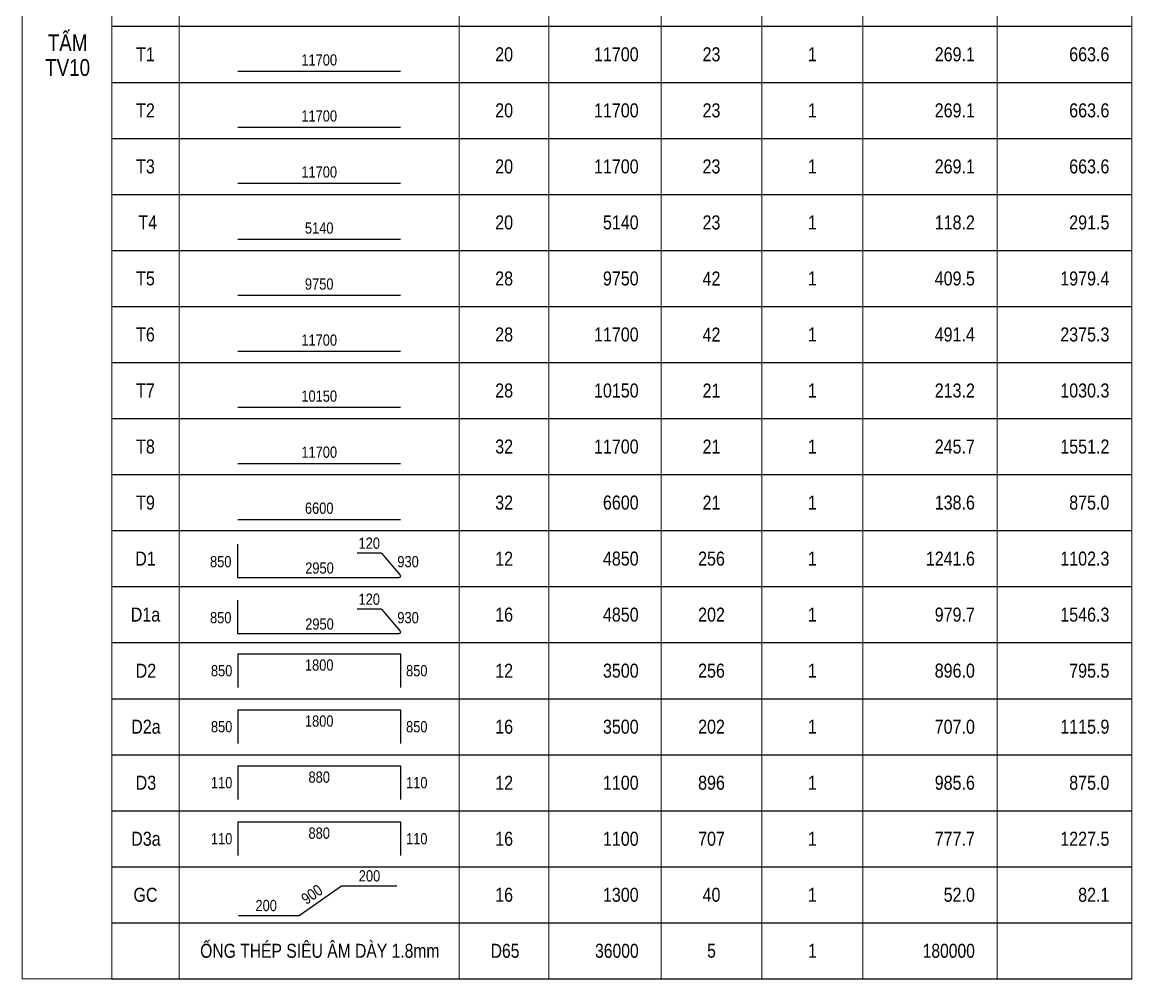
# Model space of a CAD drawing. Header units: millimetres. Extents: x -143483 to 1166745, y -1448440 to -1202244.
# Drawn here: x 468779 to 485279, y -1433040 to -1418812 of the extents above; entities that cross this region are included whole.
import ezdxf
from ezdxf.enums import TextEntityAlignment as Align

# ---------------------------------------------------------------- set-up
doc = ezdxf.new("R2010")
doc.units = ezdxf.units.MM
doc.header["$LTSCALE"] = 30
doc.layers.get('0').update_dxf_attribs({"lineweight": 9})
for name, color, linetype in [('ccu11-Text', 31, 'Continuous'), ('ccu11-Thep', 4, 'Continuous'), ('ccu12-Dai', 6, 'Continuous'), ('ccu12-Manh', 8, 'Continuous'), ('ccu12-Text', 31, 'Continuous'), ('TEXT', 31, 'Continuous'), ('THEP', 4, 'Continuous')]:
    doc.layers.add(name, color=color, linetype=linetype)
doc.styles.add('ARIAL', font='arial_0.ttf')
doc.styles.add('Arial Narrow', font='ARIALN.TTF')
doc.styles.add('ccu11_simli', font='vnsimli.shx', dxfattribs={"width": 0.8})
doc.styles.add('ccu12-Arial', font='arial_0.ttf', dxfattribs={"width": 0.8})
doc.styles.add('ROMANS', font='arial_0.ttf', dxfattribs={"width": 0.8})

# ---------------------------------------------------------------- blocks, each defined once
blk = doc.blocks.new('TK_0')
at = {"layer": 'TEXT', "style": 'ROMANS', "width": 0.8}
for tag, p in [('SH', (600, -500)), ('DK', (7000, -500)), ('SL', (10700, -500)), ('SCK', (12500, -500))]:
    blk.add_attdef(tag, text='', height=250, dxfattribs=at).set_placement(p, align=Align.MIDDLE)
for tag, p in [('L', (9400, -500)), ('LA', (15400, -500)), ('KL', (17800, -500))]:
    blk.add_attdef(tag, text='', height=250, dxfattribs=at).set_placement(p, align=Align.MIDDLE_RIGHT)
blk = doc.blocks.new('*U4421')
at = {"layer": 'ccu12-Manh'}
blk.add_line((-7583, 0), (7583, 0), dxfattribs=at)
blk = doc.blocks.new('*U4422')
at = {"color": 0, "linetype": 'ByBlock', "lineweight": -2, "transparency": 16777216}
for p in [(0, 0), (0, -833), (0, -1667), (0, -2500), (0, -3333), (0, -4167), (0, -5000), (0, -5833), (0, -6667), (0, -7500), (0, -8333), (0, -9167), (0, -10000), (0, -10833), (0, -11667), (0, -12500), (0, -13333), (0, -14167), (0, -15000), (0, -15833), (0, -16667), (0, -17500), (0, -18333), (0, -19167), (0, -20000), (0, -20833), (0, -21667), (0, -22500), (0, -23333)]:
    blk.add_blockref('*U4421', p, dxfattribs=at)
blk = doc.blocks.new('TK_1')
at = {"layer": 'THEP'}
blk.add_lwpolyline([(2250, -800), (5150, -800)], dxfattribs=at)
at = {"layer": 'TEXT', "style": 'ROMANS', "width": 0.8}
for tag, p in [('SH', (600, -500)), ('DK', (7000, -500)), ('SL', (10700, -500)), ('SCK', (12500, -500))]:
    blk.add_attdef(tag, text='', height=250, dxfattribs=at).set_placement(p, align=Align.MIDDLE)
for tag, p in [('L', (9400, -500)), ('LA', (15400, -500)), ('KL', (17800, -500))]:
    blk.add_attdef(tag, text='', height=250, dxfattribs=at).set_placement(p, align=Align.MIDDLE_RIGHT)
blk.add_attdef('L1', text='', height=200, dxfattribs=at).set_placement((3700, -700), align=Align.CENTER)
blk = doc.blocks.new('TK_3')
at = {"layer": 'THEP'}
for p, q in [((2250, -200), (2250, -800)), ((5150, -200), (5150, -800))]:
    blk.add_line(p, q, dxfattribs=at)
blk.add_lwpolyline([(2250, -200), (5150, -200)], dxfattribs=at)
at = {"layer": 'TEXT', "style": 'ccu11_simli', "width": 0.8}
for tag, p in [('SH', (608, -500)), ('DK', (7000, -500)), ('SL', (10700, -500)), ('SCK', (12500, -500))]:
    blk.add_attdef(tag, text='', height=250, dxfattribs=at).set_placement(p, align=Align.MIDDLE)
blk.add_attdef('L2', text='', height=200, dxfattribs=at).set_placement((3700, -300), align=Align.TOP_CENTER)
for tag, height, p in [('L', 250, (9400, -500)), ('LA', 250, (15400, -500)), ('KL', 250, (17800, -500)), ('L1', 200, (2150, -500))]:
    blk.add_attdef(tag, text='', height=height, dxfattribs=at).set_placement(p, align=Align.MIDDLE_RIGHT)
blk.add_attdef('L3', text='', height=200, dxfattribs=at).set_placement((5250, -500), align=Align.MIDDLE_LEFT)

msp = doc.modelspace()

# ---------------------------------------------------------------- linework, layer by layer
for p, q in [((468779.39, -1408873.36), (468779.39, -1433040.03)), ((470112.72, -1408873.36), (470112.72, -1433040.03)), ((471112.72, -1408873.36), (471112.72, -1433040.03)), ((475279.39, -1408873.36), (475279.39, -1433040.03)), ((476612.72, -1408873.36), (476612.72, -1433040.03)), ((478279.39, -1408873.36), (478279.39, -1433040.03)), ((479779.39, -1408873.36), (479779.39, -1433040.03)), ((481279.39, -1408873.36), (481279.39, -1433040.03)), ((483279.39, -1408873.36), (483279.39, -1433040.03)), ((485279.39, -1408873.36), (485279.39, -1433040.03)), ((468779.39, -1433040.03), (470112.72, -1433040.03))]:
    msp.add_line(p, q)
at = {"layer": 'ccu11-Thep', "ltscale": 3000, "flags": 128}
for points in [[(473759.07, -1426702.16), (474102.61, -1426702.16, -0.21968107), (474121.63, -1426710.94), (474398.42, -1427035.7, -0.63977293), (474379.39, -1427076.92), (473196.06, -1427076.92), (471987.72, -1427076.92), (471987.72, -1426576.92)], [(473759.07, -1427535.49), (474102.61, -1427535.49, -0.21968107), (474121.63, -1427544.28), (474398.42, -1427869.04, -0.63977293), (474379.39, -1427910.25), (473196.06, -1427910.25), (471987.72, -1427910.25), (471987.72, -1427410.25)]]:
    msp.add_lwpolyline(points, format="xyb", dxfattribs=at)
msp.add_lwpolyline([(471994.82, -1432099.09), (472896.36, -1432099.09), (473527.51, -1431657.4), (474350.27, -1431657.4)], dxfattribs=at)

# ---------------------------------------------------------------- block references
msp.add_blockref('*U4422', (477696.06, -1409706.7))
at = {"ltscale": 0.2}
ref = msp.add_blockref('TK_0', (470112.72, -1426373.36), dxfattribs=dict(at, xscale=0.833333338333486, yscale=0.833333338333486, zscale=0.833333338333486))
ref.add_attrib('SH', 'D1', dxfattribs={"layer": 'TEXT', "color": 1, "ltscale": 0.2, "height": 208.333, "style": 'Arial Narrow'}).set_placement((470612.72, -1426790.03), align=Align.MIDDLE)
ref.add_attrib('DK', '12', dxfattribs={"layer": 'TEXT', "color": 1, "ltscale": 0.2, "height": 208.333, "style": 'Arial Narrow'}).set_placement((475946.06, -1426790.03), align=Align.MIDDLE)
ref.add_attrib('L', '4850', dxfattribs={"layer": 'TEXT', "ltscale": 0.2, "height": 208.333, "style": 'Arial Narrow'}).set_placement((477946.06, -1426790.03), align=Align.MIDDLE_RIGHT)
ref.add_attrib('SL', '256', dxfattribs={"layer": 'TEXT', "color": 1, "ltscale": 0.2, "height": 208.333, "style": 'Arial Narrow'}).set_placement((479029.39, -1426790.03), align=Align.MIDDLE)
ref.add_attrib('SCK', '1', dxfattribs={"layer": 'TEXT', "color": 1, "ltscale": 0.2, "height": 208.33, "style": 'Arial Narrow'}).set_placement((480529.39, -1426790.03), align=Align.MIDDLE)
ref.add_attrib('LA', '1241.6', dxfattribs={"layer": 'TEXT', "ltscale": 0.2, "height": 208.333, "style": 'Arial Narrow'}).set_placement((482946.06, -1426790.03), align=Align.MIDDLE_RIGHT)
ref.add_attrib('KL', '1102.3', dxfattribs={"layer": 'TEXT', "ltscale": 0.2, "height": 208.333, "style": 'Arial Narrow'}).set_placement((484946.06, -1426790.03), align=Align.MIDDLE_RIGHT)
ref = msp.add_blockref('TK_0', (470112.72, -1427206.7), dxfattribs=dict(at, xscale=0.833333338333486, yscale=0.833333338333486, zscale=0.833333338333486))
ref.add_attrib('SH', 'D1a', dxfattribs={"layer": 'TEXT', "color": 1, "ltscale": 0.2, "height": 208.333, "style": 'Arial Narrow'}).set_placement((470612.72, -1427623.36), align=Align.MIDDLE)
ref.add_attrib('DK', '16', dxfattribs={"layer": 'TEXT', "color": 1, "ltscale": 0.2, "height": 208.333, "style": 'Arial Narrow'}).set_placement((475946.06, -1427623.36), align=Align.MIDDLE)
ref.add_attrib('L', '4850', dxfattribs={"layer": 'TEXT', "ltscale": 0.2, "height": 208.333, "style": 'Arial Narrow'}).set_placement((477946.06, -1427623.36), align=Align.MIDDLE_RIGHT)
ref.add_attrib('SL', '202', dxfattribs={"layer": 'TEXT', "color": 1, "ltscale": 0.2, "height": 208.333, "style": 'Arial Narrow'}).set_placement((479029.39, -1427623.36), align=Align.MIDDLE)
ref.add_attrib('SCK', '1', dxfattribs={"layer": 'TEXT', "color": 1, "ltscale": 0.2, "height": 208.33, "style": 'Arial Narrow'}).set_placement((480529.39, -1427623.36), align=Align.MIDDLE)
ref.add_attrib('LA', '979.7', dxfattribs={"layer": 'TEXT', "ltscale": 0.2, "height": 208.333, "style": 'Arial Narrow'}).set_placement((482946.06, -1427623.36), align=Align.MIDDLE_RIGHT)
ref.add_attrib('KL', '1546.3', dxfattribs={"layer": 'TEXT', "ltscale": 0.2, "height": 208.333, "style": 'Arial Narrow'}).set_placement((484946.06, -1427623.36), align=Align.MIDDLE_RIGHT)
ref = msp.add_blockref('TK_0', (470112.72, -1431373.36), dxfattribs=dict(at, xscale=0.833333338333486, yscale=0.833333338333486, zscale=0.833333338333486))
ref.add_attrib('SH', 'GC', dxfattribs={"layer": 'TEXT', "color": 1, "ltscale": 0.2, "height": 208.333, "style": 'Arial Narrow'}).set_placement((470612.72, -1431790.03), align=Align.MIDDLE)
ref.add_attrib('DK', '16', dxfattribs={"layer": 'TEXT', "color": 1, "ltscale": 0.2, "height": 208.333, "style": 'Arial Narrow'}).set_placement((475946.06, -1431790.03), align=Align.MIDDLE)
ref.add_attrib('L', '1300', dxfattribs={"layer": 'TEXT', "ltscale": 0.2, "height": 208.333, "style": 'Arial Narrow'}).set_placement((477946.06, -1431790.03), align=Align.MIDDLE_RIGHT)
ref.add_attrib('SL', '40', dxfattribs={"layer": 'TEXT', "color": 1, "ltscale": 0.2, "height": 208.333, "style": 'Arial Narrow'}).set_placement((479029.39, -1431790.03), align=Align.MIDDLE)
ref.add_attrib('SCK', '1', dxfattribs={"layer": 'TEXT', "color": 1, "ltscale": 0.2, "height": 208.33, "style": 'Arial Narrow'}).set_placement((480529.39, -1431790.03), align=Align.MIDDLE)
ref.add_attrib('LA', '52.0', dxfattribs={"layer": 'TEXT', "ltscale": 0.2, "height": 208.333, "style": 'Arial Narrow'}).set_placement((482946.06, -1431790.03), align=Align.MIDDLE_RIGHT)
ref.add_attrib('KL', '82.1', dxfattribs={"layer": 'TEXT', "ltscale": 0.2, "height": 208.333, "style": 'Arial Narrow'}).set_placement((484946.06, -1431790.03), align=Align.MIDDLE_RIGHT)
at = {"layer": 'ccu12-Dai', "ltscale": 10000}
ref = msp.add_blockref('TK_1', (470112.72, -1418873.36), dxfattribs=dict(at, xscale=0.833333338333486, yscale=0.833333338333486, zscale=0.833333338333486))
ref.add_attrib('SH', 'T1', dxfattribs={"layer": 'TEXT', "color": 1, "ltscale": 10000, "height": 208.333, "style": 'Arial Narrow'}).set_placement((470612.72, -1419290.03), align=Align.MIDDLE)
ref.add_attrib('DK', '20', dxfattribs={"layer": 'TEXT', "color": 1, "ltscale": 10000, "height": 208.333, "style": 'Arial Narrow'}).set_placement((475946.06, -1419290.03), align=Align.MIDDLE)
ref.add_attrib('L', '11700', dxfattribs={"layer": 'TEXT', "ltscale": 10000, "height": 208.333, "style": 'Arial Narrow'}).set_placement((477946.06, -1419290.03), align=Align.MIDDLE_RIGHT)
ref.add_attrib('SL', '23', dxfattribs={"layer": 'TEXT', "color": 1, "ltscale": 10000, "height": 208.333, "style": 'Arial Narrow'}).set_placement((479029.39, -1419290.03), align=Align.MIDDLE)
ref.add_attrib('SCK', '1', dxfattribs={"layer": 'TEXT', "color": 1, "ltscale": 10000, "height": 208.33, "style": 'Arial Narrow'}).set_placement((480529.39, -1419290.03), align=Align.MIDDLE)
ref.add_attrib('LA', '269.1', dxfattribs={"layer": 'TEXT', "ltscale": 10000, "height": 208.333, "style": 'Arial Narrow'}).set_placement((482946.06, -1419290.03), align=Align.MIDDLE_RIGHT)
ref.add_attrib('KL', '663.6', dxfattribs={"layer": 'TEXT', "ltscale": 10000, "height": 208.333, "style": 'Arial Narrow'}).set_placement((484946.06, -1419290.03), align=Align.MIDDLE_RIGHT)
ref.add_attrib('L1', '11700', dxfattribs={"layer": 'TEXT', "ltscale": 10000, "height": 166.667, "style": 'Arial Narrow'}).set_placement((473196.06, -1419456.7), align=Align.CENTER)
ref = msp.add_blockref('TK_1', (470112.72, -1419706.7), dxfattribs=dict(at, xscale=0.833333338333486, yscale=0.833333338333486, zscale=0.833333338333486))
ref.add_attrib('SH', 'T2', dxfattribs={"layer": 'TEXT', "color": 1, "ltscale": 10000, "height": 208.333, "style": 'Arial Narrow'}).set_placement((470612.72, -1420123.36), align=Align.MIDDLE)
ref.add_attrib('DK', '20', dxfattribs={"layer": 'TEXT', "color": 1, "ltscale": 10000, "height": 208.333, "style": 'Arial Narrow'}).set_placement((475946.06, -1420123.36), align=Align.MIDDLE)
ref.add_attrib('L', '11700', dxfattribs={"layer": 'TEXT', "ltscale": 10000, "height": 208.333, "style": 'Arial Narrow'}).set_placement((477946.06, -1420123.36), align=Align.MIDDLE_RIGHT)
ref.add_attrib('SL', '23', dxfattribs={"layer": 'TEXT', "color": 1, "ltscale": 10000, "height": 208.333, "style": 'Arial Narrow'}).set_placement((479029.39, -1420123.36), align=Align.MIDDLE)
ref.add_attrib('SCK', '1', dxfattribs={"layer": 'TEXT', "color": 1, "ltscale": 10000, "height": 208.33, "style": 'Arial Narrow'}).set_placement((480529.39, -1420123.36), align=Align.MIDDLE)
ref.add_attrib('LA', '269.1', dxfattribs={"layer": 'TEXT', "ltscale": 10000, "height": 208.333, "style": 'Arial Narrow'}).set_placement((482946.06, -1420123.36), align=Align.MIDDLE_RIGHT)
ref.add_attrib('KL', '663.6', dxfattribs={"layer": 'TEXT', "ltscale": 10000, "height": 208.333, "style": 'Arial Narrow'}).set_placement((484946.06, -1420123.36), align=Align.MIDDLE_RIGHT)
ref.add_attrib('L1', '11700', dxfattribs={"layer": 'TEXT', "ltscale": 10000, "height": 166.667, "style": 'Arial Narrow'}).set_placement((473196.06, -1420290.03), align=Align.CENTER)
ref = msp.add_blockref('TK_1', (470112.72, -1420540.03), dxfattribs=dict(at, xscale=0.833333338333486, yscale=0.833333338333486, zscale=0.833333338333486))
ref.add_attrib('SH', 'T3', dxfattribs={"layer": 'TEXT', "color": 1, "ltscale": 10000, "height": 208.333, "style": 'Arial Narrow'}).set_placement((470612.72, -1420956.7), align=Align.MIDDLE)
ref.add_attrib('DK', '20', dxfattribs={"layer": 'TEXT', "color": 1, "ltscale": 10000, "height": 208.333, "style": 'Arial Narrow'}).set_placement((475946.06, -1420956.7), align=Align.MIDDLE)
ref.add_attrib('L', '11700', dxfattribs={"layer": 'TEXT', "ltscale": 10000, "height": 208.333, "style": 'Arial Narrow'}).set_placement((477946.06, -1420956.7), align=Align.MIDDLE_RIGHT)
ref.add_attrib('SL', '23', dxfattribs={"layer": 'TEXT', "color": 1, "ltscale": 10000, "height": 208.333, "style": 'Arial Narrow'}).set_placement((479029.39, -1420956.7), align=Align.MIDDLE)
ref.add_attrib('SCK', '1', dxfattribs={"layer": 'TEXT', "color": 1, "ltscale": 10000, "height": 208.33, "style": 'Arial Narrow'}).set_placement((480529.39, -1420956.7), align=Align.MIDDLE)
ref.add_attrib('LA', '269.1', dxfattribs={"layer": 'TEXT', "ltscale": 10000, "height": 208.333, "style": 'Arial Narrow'}).set_placement((482946.06, -1420956.7), align=Align.MIDDLE_RIGHT)
ref.add_attrib('KL', '663.6', dxfattribs={"layer": 'TEXT', "ltscale": 10000, "height": 208.333, "style": 'Arial Narrow'}).set_placement((484946.06, -1420956.7), align=Align.MIDDLE_RIGHT)
ref.add_attrib('L1', '11700', dxfattribs={"layer": 'TEXT', "ltscale": 10000, "height": 166.667, "style": 'Arial Narrow'}).set_placement((473196.06, -1421123.36), align=Align.CENTER)
ref = msp.add_blockref('TK_1', (470112.72, -1421373.36), dxfattribs=dict(at, xscale=0.833333338333486, yscale=0.833333338333486, zscale=0.833333338333486))
ref.add_attrib('SH', ' T4', dxfattribs={"layer": 'TEXT', "color": 1, "ltscale": 10000, "height": 208.333, "style": 'Arial Narrow'}).set_placement((470612.72, -1421790.03), align=Align.MIDDLE)
ref.add_attrib('DK', '20', dxfattribs={"layer": 'TEXT', "color": 1, "ltscale": 10000, "height": 208.333, "style": 'Arial Narrow'}).set_placement((475946.06, -1421790.03), align=Align.MIDDLE)
ref.add_attrib('L', '5140', dxfattribs={"layer": 'TEXT', "ltscale": 10000, "height": 208.333, "style": 'Arial Narrow'}).set_placement((477946.06, -1421790.03), align=Align.MIDDLE_RIGHT)
ref.add_attrib('SL', '23', dxfattribs={"layer": 'TEXT', "color": 1, "ltscale": 10000, "height": 208.333, "style": 'Arial Narrow'}).set_placement((479029.39, -1421790.03), align=Align.MIDDLE)
ref.add_attrib('SCK', '1', dxfattribs={"layer": 'TEXT', "color": 1, "ltscale": 10000, "height": 208.33, "style": 'Arial Narrow'}).set_placement((480529.39, -1421790.03), align=Align.MIDDLE)
ref.add_attrib('LA', '118.2', dxfattribs={"layer": 'TEXT', "ltscale": 10000, "height": 208.333, "style": 'Arial Narrow'}).set_placement((482946.06, -1421790.03), align=Align.MIDDLE_RIGHT)
ref.add_attrib('KL', '291.5', dxfattribs={"layer": 'TEXT', "ltscale": 10000, "height": 208.333, "style": 'Arial Narrow'}).set_placement((484946.06, -1421790.03), align=Align.MIDDLE_RIGHT)
ref.add_attrib('L1', '5140', dxfattribs={"layer": 'TEXT', "ltscale": 10000, "height": 166.667, "style": 'Arial Narrow'}).set_placement((473196.06, -1421956.7), align=Align.CENTER)
ref = msp.add_blockref('TK_1', (470112.72, -1422206.7), dxfattribs=dict(at, xscale=0.833333338333486, yscale=0.833333338333486, zscale=0.833333338333486))
ref.add_attrib('SH', 'T5', dxfattribs={"layer": 'TEXT', "color": 1, "ltscale": 10000, "height": 208.333, "style": 'Arial Narrow'}).set_placement((470612.72, -1422623.36), align=Align.MIDDLE)
ref.add_attrib('DK', '28', dxfattribs={"layer": 'TEXT', "color": 1, "ltscale": 10000, "height": 208.333, "style": 'Arial Narrow'}).set_placement((475946.06, -1422623.36), align=Align.MIDDLE)
ref.add_attrib('L', '9750', dxfattribs={"layer": 'TEXT', "ltscale": 10000, "height": 208.333, "style": 'Arial Narrow'}).set_placement((477946.06, -1422623.36), align=Align.MIDDLE_RIGHT)
ref.add_attrib('SL', '42', dxfattribs={"layer": 'TEXT', "color": 1, "ltscale": 10000, "height": 208.333, "style": 'Arial Narrow'}).set_placement((479029.39, -1422623.36), align=Align.MIDDLE)
ref.add_attrib('SCK', '1', dxfattribs={"layer": 'TEXT', "color": 1, "ltscale": 10000, "height": 208.33, "style": 'Arial Narrow'}).set_placement((480529.39, -1422623.36), align=Align.MIDDLE)
ref.add_attrib('LA', '409.5', dxfattribs={"layer": 'TEXT', "ltscale": 10000, "height": 208.333, "style": 'Arial Narrow'}).set_placement((482946.06, -1422623.36), align=Align.MIDDLE_RIGHT)
ref.add_attrib('KL', '1979.4', dxfattribs={"layer": 'TEXT', "ltscale": 10000, "height": 208.333, "style": 'Arial Narrow'}).set_placement((484946.06, -1422623.36), align=Align.MIDDLE_RIGHT)
ref.add_attrib('L1', '9750', dxfattribs={"layer": 'TEXT', "ltscale": 10000, "height": 166.667, "style": 'Arial Narrow'}).set_placement((473196.06, -1422790.03), align=Align.CENTER)
ref = msp.add_blockref('TK_1', (470112.72, -1423040.03), dxfattribs=dict(at, xscale=0.833333338333486, yscale=0.833333338333486, zscale=0.833333338333486))
ref.add_attrib('SH', 'T6', dxfattribs={"layer": 'TEXT', "color": 1, "ltscale": 10000, "height": 208.333, "style": 'Arial Narrow'}).set_placement((470612.72, -1423456.7), align=Align.MIDDLE)
ref.add_attrib('DK', '28', dxfattribs={"layer": 'TEXT', "color": 1, "ltscale": 10000, "height": 208.333, "style": 'Arial Narrow'}).set_placement((475946.06, -1423456.7), align=Align.MIDDLE)
ref.add_attrib('L', '11700', dxfattribs={"layer": 'TEXT', "ltscale": 10000, "height": 208.333, "style": 'Arial Narrow'}).set_placement((477946.06, -1423456.7), align=Align.MIDDLE_RIGHT)
ref.add_attrib('SL', '42', dxfattribs={"layer": 'TEXT', "color": 1, "ltscale": 10000, "height": 208.333, "style": 'Arial Narrow'}).set_placement((479029.39, -1423456.7), align=Align.MIDDLE)
ref.add_attrib('SCK', '1', dxfattribs={"layer": 'TEXT', "color": 1, "ltscale": 10000, "height": 208.33, "style": 'Arial Narrow'}).set_placement((480529.39, -1423456.7), align=Align.MIDDLE)
ref.add_attrib('LA', '491.4', dxfattribs={"layer": 'TEXT', "ltscale": 10000, "height": 208.333, "style": 'Arial Narrow'}).set_placement((482946.06, -1423456.7), align=Align.MIDDLE_RIGHT)
ref.add_attrib('KL', '2375.3', dxfattribs={"layer": 'TEXT', "ltscale": 10000, "height": 208.333, "style": 'Arial Narrow'}).set_placement((484946.06, -1423456.7), align=Align.MIDDLE_RIGHT)
ref.add_attrib('L1', '11700', dxfattribs={"layer": 'TEXT', "ltscale": 10000, "height": 166.667, "style": 'Arial Narrow'}).set_placement((473196.06, -1423623.36), align=Align.CENTER)
ref = msp.add_blockref('TK_1', (470112.72, -1423873.37), dxfattribs=dict(at, xscale=0.833333338333486, yscale=0.833333338333486, zscale=0.833333338333486))
ref.add_attrib('SH', 'T7', dxfattribs={"layer": 'TEXT', "color": 1, "ltscale": 10000, "height": 208.333, "style": 'Arial Narrow'}).set_placement((470612.72, -1424290.03), align=Align.MIDDLE)
ref.add_attrib('DK', '28', dxfattribs={"layer": 'TEXT', "color": 1, "ltscale": 10000, "height": 208.333, "style": 'Arial Narrow'}).set_placement((475946.06, -1424290.03), align=Align.MIDDLE)
ref.add_attrib('L', '10150', dxfattribs={"layer": 'TEXT', "ltscale": 10000, "height": 208.333, "style": 'Arial Narrow'}).set_placement((477946.06, -1424290.03), align=Align.MIDDLE_RIGHT)
ref.add_attrib('SL', '21', dxfattribs={"layer": 'TEXT', "color": 1, "ltscale": 10000, "height": 208.333, "style": 'Arial Narrow'}).set_placement((479029.39, -1424290.03), align=Align.MIDDLE)
ref.add_attrib('SCK', '1', dxfattribs={"layer": 'TEXT', "color": 1, "ltscale": 10000, "height": 208.33, "style": 'Arial Narrow'}).set_placement((480529.39, -1424290.03), align=Align.MIDDLE)
ref.add_attrib('LA', '213.2', dxfattribs={"layer": 'TEXT', "ltscale": 10000, "height": 208.333, "style": 'Arial Narrow'}).set_placement((482946.06, -1424290.03), align=Align.MIDDLE_RIGHT)
ref.add_attrib('KL', '1030.3', dxfattribs={"layer": 'TEXT', "ltscale": 10000, "height": 208.333, "style": 'Arial Narrow'}).set_placement((484946.06, -1424290.03), align=Align.MIDDLE_RIGHT)
ref.add_attrib('L1', '10150', dxfattribs={"layer": 'TEXT', "ltscale": 10000, "height": 166.667, "style": 'Arial Narrow'}).set_placement((473196.06, -1424456.7), align=Align.CENTER)
ref = msp.add_blockref('TK_1', (470112.72, -1424706.7), dxfattribs=dict(at, xscale=0.833333338333486, yscale=0.833333338333486, zscale=0.833333338333486))
ref.add_attrib('SH', 'T8', dxfattribs={"layer": 'TEXT', "color": 1, "ltscale": 10000, "height": 208.333, "style": 'Arial Narrow'}).set_placement((470612.72, -1425123.37), align=Align.MIDDLE)
ref.add_attrib('DK', '32', dxfattribs={"layer": 'TEXT', "color": 1, "ltscale": 10000, "height": 208.333, "style": 'Arial Narrow'}).set_placement((475946.06, -1425123.37), align=Align.MIDDLE)
ref.add_attrib('L', '11700', dxfattribs={"layer": 'TEXT', "ltscale": 10000, "height": 208.333, "style": 'Arial Narrow'}).set_placement((477946.06, -1425123.37), align=Align.MIDDLE_RIGHT)
ref.add_attrib('SL', '21', dxfattribs={"layer": 'TEXT', "color": 1, "ltscale": 10000, "height": 208.333, "style": 'Arial Narrow'}).set_placement((479029.39, -1425123.37), align=Align.MIDDLE)
ref.add_attrib('SCK', '1', dxfattribs={"layer": 'TEXT', "color": 1, "ltscale": 10000, "height": 208.33, "style": 'Arial Narrow'}).set_placement((480529.39, -1425123.37), align=Align.MIDDLE)
ref.add_attrib('LA', '245.7', dxfattribs={"layer": 'TEXT', "ltscale": 10000, "height": 208.333, "style": 'Arial Narrow'}).set_placement((482946.06, -1425123.37), align=Align.MIDDLE_RIGHT)
ref.add_attrib('KL', '1551.2', dxfattribs={"layer": 'TEXT', "ltscale": 10000, "height": 208.333, "style": 'Arial Narrow'}).set_placement((484946.06, -1425123.37), align=Align.MIDDLE_RIGHT)
ref.add_attrib('L1', '11700', dxfattribs={"layer": 'TEXT', "ltscale": 10000, "height": 166.667, "style": 'Arial Narrow'}).set_placement((473196.06, -1425290.03), align=Align.CENTER)
ref = msp.add_blockref('TK_1', (470112.72, -1425540.03), dxfattribs=dict(at, xscale=0.833333338333486, yscale=0.833333338333486, zscale=0.833333338333486))
ref.add_attrib('SH', 'T9', dxfattribs={"layer": 'TEXT', "color": 1, "ltscale": 10000, "height": 208.333, "style": 'Arial Narrow'}).set_placement((470612.72, -1425956.7), align=Align.MIDDLE)
ref.add_attrib('DK', '32', dxfattribs={"layer": 'TEXT', "color": 1, "ltscale": 10000, "height": 208.333, "style": 'Arial Narrow'}).set_placement((475946.06, -1425956.7), align=Align.MIDDLE)
ref.add_attrib('L', '6600', dxfattribs={"layer": 'TEXT', "ltscale": 10000, "height": 208.333, "style": 'Arial Narrow'}).set_placement((477946.06, -1425956.7), align=Align.MIDDLE_RIGHT)
ref.add_attrib('SL', '21', dxfattribs={"layer": 'TEXT', "color": 1, "ltscale": 10000, "height": 208.333, "style": 'Arial Narrow'}).set_placement((479029.39, -1425956.7), align=Align.MIDDLE)
ref.add_attrib('SCK', '1', dxfattribs={"layer": 'TEXT', "color": 1, "ltscale": 10000, "height": 208.33, "style": 'Arial Narrow'}).set_placement((480529.39, -1425956.7), align=Align.MIDDLE)
ref.add_attrib('LA', '138.6', dxfattribs={"layer": 'TEXT', "ltscale": 10000, "height": 208.333, "style": 'Arial Narrow'}).set_placement((482946.06, -1425956.7), align=Align.MIDDLE_RIGHT)
ref.add_attrib('KL', '875.0', dxfattribs={"layer": 'TEXT', "ltscale": 10000, "height": 208.333, "style": 'Arial Narrow'}).set_placement((484946.06, -1425956.7), align=Align.MIDDLE_RIGHT)
ref.add_attrib('L1', '6600', dxfattribs={"layer": 'TEXT', "ltscale": 10000, "height": 166.667, "style": 'Arial Narrow'}).set_placement((473196.06, -1426123.37), align=Align.CENTER)
ref = msp.add_blockref('TK_3', (470112.72, -1428040.03), dxfattribs=dict(at, xscale=0.833333338333486, yscale=0.833333338333486, zscale=0.833333338333486))
ref.add_attrib('SH', 'D2', dxfattribs={"layer": 'TEXT', "color": 1, "ltscale": 10000, "height": 208.333, "style": 'Arial Narrow'}).set_placement((470619.39, -1428456.7), align=Align.MIDDLE)
ref.add_attrib('DK', '12', dxfattribs={"layer": 'TEXT', "color": 1, "ltscale": 10000, "height": 208.333, "style": 'Arial Narrow'}).set_placement((475946.06, -1428456.7), align=Align.MIDDLE)
ref.add_attrib('L', '3500', dxfattribs={"layer": 'TEXT', "ltscale": 10000, "height": 208.333, "style": 'Arial Narrow'}).set_placement((477946.06, -1428456.7), align=Align.MIDDLE_RIGHT)
ref.add_attrib('SL', '256', dxfattribs={"layer": 'TEXT', "color": 1, "ltscale": 10000, "height": 208.333, "style": 'Arial Narrow'}).set_placement((479029.39, -1428456.7), align=Align.MIDDLE)
ref.add_attrib('SCK', '1', dxfattribs={"layer": 'TEXT', "color": 1, "ltscale": 10000, "height": 208.33, "style": 'Arial Narrow'}).set_placement((480529.39, -1428456.7), align=Align.MIDDLE)
ref.add_attrib('LA', '896.0', dxfattribs={"layer": 'TEXT', "ltscale": 10000, "height": 208.333, "style": 'Arial Narrow'}).set_placement((482946.06, -1428456.7), align=Align.MIDDLE_RIGHT)
ref.add_attrib('KL', '795.5', dxfattribs={"layer": 'TEXT', "ltscale": 10000, "height": 208.333, "style": 'Arial Narrow'}).set_placement((484946.06, -1428456.7), align=Align.MIDDLE_RIGHT)
ref.add_attrib('L1', '850', dxfattribs={"layer": 'TEXT', "ltscale": 10000, "height": 166.667, "style": 'Arial Narrow'}).set_placement((471904.39, -1428456.7), align=Align.MIDDLE_RIGHT)
ref.add_attrib('L2', '1800', dxfattribs={"layer": 'TEXT', "ltscale": 10000, "height": 166.667, "style": 'Arial Narrow'}).set_placement((473196.06, -1428290.03), align=Align.TOP_CENTER)
ref.add_attrib('L3', '850', dxfattribs={"layer": 'TEXT', "ltscale": 10000, "height": 166.667, "style": 'Arial Narrow'}).set_placement((474487.72, -1428456.7), align=Align.MIDDLE_LEFT)
ref = msp.add_blockref('TK_3', (470112.72, -1428873.36), dxfattribs=dict(at, xscale=0.833333338333486, yscale=0.833333338333486, zscale=0.833333338333486))
ref.add_attrib('SH', 'D2a', dxfattribs={"layer": 'TEXT', "color": 1, "ltscale": 10000, "height": 208.333, "style": 'Arial Narrow'}).set_placement((470619.39, -1429290.03), align=Align.MIDDLE)
ref.add_attrib('DK', '16', dxfattribs={"layer": 'TEXT', "color": 1, "ltscale": 10000, "height": 208.333, "style": 'Arial Narrow'}).set_placement((475946.06, -1429290.03), align=Align.MIDDLE)
ref.add_attrib('L', '3500', dxfattribs={"layer": 'TEXT', "ltscale": 10000, "height": 208.333, "style": 'Arial Narrow'}).set_placement((477946.06, -1429290.03), align=Align.MIDDLE_RIGHT)
ref.add_attrib('SL', '202', dxfattribs={"layer": 'TEXT', "color": 1, "ltscale": 10000, "height": 208.333, "style": 'Arial Narrow'}).set_placement((479029.39, -1429290.03), align=Align.MIDDLE)
ref.add_attrib('SCK', '1', dxfattribs={"layer": 'TEXT', "color": 1, "ltscale": 10000, "height": 208.33, "style": 'Arial Narrow'}).set_placement((480529.39, -1429290.03), align=Align.MIDDLE)
ref.add_attrib('LA', '707.0', dxfattribs={"layer": 'TEXT', "ltscale": 10000, "height": 208.333, "style": 'Arial Narrow'}).set_placement((482946.06, -1429290.03), align=Align.MIDDLE_RIGHT)
ref.add_attrib('KL', '1115.9', dxfattribs={"layer": 'TEXT', "ltscale": 10000, "height": 208.333, "style": 'Arial Narrow'}).set_placement((484946.06, -1429290.03), align=Align.MIDDLE_RIGHT)
ref.add_attrib('L1', '850', dxfattribs={"layer": 'TEXT', "ltscale": 10000, "height": 166.667, "style": 'Arial Narrow'}).set_placement((471904.39, -1429290.03), align=Align.MIDDLE_RIGHT)
ref.add_attrib('L2', '1800', dxfattribs={"layer": 'TEXT', "ltscale": 10000, "height": 166.667, "style": 'Arial Narrow'}).set_placement((473196.06, -1429123.36), align=Align.TOP_CENTER)
ref.add_attrib('L3', '850', dxfattribs={"layer": 'TEXT', "ltscale": 10000, "height": 166.667, "style": 'Arial Narrow'}).set_placement((474487.72, -1429290.03), align=Align.MIDDLE_LEFT)
ref = msp.add_blockref('TK_3', (470112.72, -1429706.7), dxfattribs=dict(at, xscale=0.833333338333486, yscale=0.833333338333486, zscale=0.833333338333486))
ref.add_attrib('SH', 'D3', dxfattribs={"layer": 'TEXT', "color": 1, "ltscale": 10000, "height": 208.333, "style": 'Arial Narrow'}).set_placement((470619.39, -1430123.36), align=Align.MIDDLE)
ref.add_attrib('DK', '12', dxfattribs={"layer": 'TEXT', "color": 1, "ltscale": 10000, "height": 208.333, "style": 'Arial Narrow'}).set_placement((475946.06, -1430123.36), align=Align.MIDDLE)
ref.add_attrib('L', '1100', dxfattribs={"layer": 'TEXT', "ltscale": 10000, "height": 208.333, "style": 'Arial Narrow'}).set_placement((477946.06, -1430123.36), align=Align.MIDDLE_RIGHT)
ref.add_attrib('SL', '896', dxfattribs={"layer": 'TEXT', "color": 1, "ltscale": 10000, "height": 208.333, "style": 'Arial Narrow'}).set_placement((479029.39, -1430123.36), align=Align.MIDDLE)
ref.add_attrib('SCK', '1', dxfattribs={"layer": 'TEXT', "color": 1, "ltscale": 10000, "height": 208.33, "style": 'Arial Narrow'}).set_placement((480529.39, -1430123.36), align=Align.MIDDLE)
ref.add_attrib('LA', '985.6', dxfattribs={"layer": 'TEXT', "ltscale": 10000, "height": 208.333, "style": 'Arial Narrow'}).set_placement((482946.06, -1430123.36), align=Align.MIDDLE_RIGHT)
ref.add_attrib('KL', '875.0', dxfattribs={"layer": 'TEXT', "ltscale": 10000, "height": 208.333, "style": 'Arial Narrow'}).set_placement((484946.06, -1430123.36), align=Align.MIDDLE_RIGHT)
ref.add_attrib('L1', '110', dxfattribs={"layer": 'TEXT', "ltscale": 10000, "height": 166.667, "style": 'Arial Narrow'}).set_placement((471904.39, -1430123.36), align=Align.MIDDLE_RIGHT)
ref.add_attrib('L2', '880', dxfattribs={"layer": 'TEXT', "ltscale": 10000, "height": 166.667, "style": 'Arial Narrow'}).set_placement((473196.06, -1429956.7), align=Align.TOP_CENTER)
ref.add_attrib('L3', '110', dxfattribs={"layer": 'TEXT', "ltscale": 10000, "height": 166.667, "style": 'Arial Narrow'}).set_placement((474487.72, -1430123.36), align=Align.MIDDLE_LEFT)
ref = msp.add_blockref('TK_3', (470112.72, -1430540.03), dxfattribs=dict(at, xscale=0.833333338333486, yscale=0.833333338333486, zscale=0.833333338333486))
ref.add_attrib('SH', 'D3a', dxfattribs={"layer": 'TEXT', "color": 1, "ltscale": 10000, "height": 208.333, "style": 'Arial Narrow'}).set_placement((470619.39, -1430956.7), align=Align.MIDDLE)
ref.add_attrib('DK', '16', dxfattribs={"layer": 'TEXT', "color": 1, "ltscale": 10000, "height": 208.333, "style": 'Arial Narrow'}).set_placement((475946.06, -1430956.7), align=Align.MIDDLE)
ref.add_attrib('L', '1100', dxfattribs={"layer": 'TEXT', "ltscale": 10000, "height": 208.333, "style": 'Arial Narrow'}).set_placement((477946.06, -1430956.7), align=Align.MIDDLE_RIGHT)
ref.add_attrib('SL', '707', dxfattribs={"layer": 'TEXT', "color": 1, "ltscale": 10000, "height": 208.333, "style": 'Arial Narrow'}).set_placement((479029.39, -1430956.7), align=Align.MIDDLE)
ref.add_attrib('SCK', '1', dxfattribs={"layer": 'TEXT', "color": 1, "ltscale": 10000, "height": 208.33, "style": 'Arial Narrow'}).set_placement((480529.39, -1430956.7), align=Align.MIDDLE)
ref.add_attrib('LA', '777.7', dxfattribs={"layer": 'TEXT', "ltscale": 10000, "height": 208.333, "style": 'Arial Narrow'}).set_placement((482946.06, -1430956.7), align=Align.MIDDLE_RIGHT)
ref.add_attrib('KL', '1227.5', dxfattribs={"layer": 'TEXT', "ltscale": 10000, "height": 208.333, "style": 'Arial Narrow'}).set_placement((484946.06, -1430956.7), align=Align.MIDDLE_RIGHT)
ref.add_attrib('L1', '110', dxfattribs={"layer": 'TEXT', "ltscale": 10000, "height": 166.667, "style": 'Arial Narrow'}).set_placement((471904.39, -1430956.7), align=Align.MIDDLE_RIGHT)
ref.add_attrib('L2', '880', dxfattribs={"layer": 'TEXT', "ltscale": 10000, "height": 166.667, "style": 'Arial Narrow'}).set_placement((473196.06, -1430790.03), align=Align.TOP_CENTER)
ref.add_attrib('L3', '110', dxfattribs={"layer": 'TEXT', "ltscale": 10000, "height": 166.667, "style": 'Arial Narrow'}).set_placement((474487.72, -1430956.7), align=Align.MIDDLE_LEFT)

# ---------------------------------------------------------------- texts
at = {"layer": 'ccu11-Text', "linetype": 'Continuous', "style": 'ccu12-Arial', "width": 0.8}
for s, height, p in [('ỐNG THÉP SIÊU ÂM DÀY 1.8mm', 208.3333, (473204.96, -1432623.36)), ('D65', 208.333, (475959.47, -1432623.36))]:
    msp.add_text(s, height=height, dxfattribs=at).set_placement(p, align=Align.MIDDLE_CENTER)
for s, p in [('36000', (477946.06, -1432623.36)), ('180000', (482946.06, -1432623.36))]:
    msp.add_text(s, height=208.333, dxfattribs=at).set_placement(p, align=Align.MIDDLE_RIGHT)
for s, p in [('5', (479029.39, -1432623.36)), ('1', (480529.39, -1432623.36))]:
    msp.add_text(s, height=208.33, dxfattribs=at).set_placement(p, align=Align.MIDDLE)
at = {"layer": 'ccu12-Text', "color": 2, "style": 'ARIAL', "width": 0.8}
for s, p in [('TẤM', (469454.94, -1419243.02)), ('TV10', (469454.94, -1419610.7))]:
    msp.add_text(s, height=250, dxfattribs=at).set_placement(p, align=Align.CENTER)
at = {"layer": 'TEXT', "style": 'Arial Narrow'}
for tag, p in [('120', (473780.89, -1426560.84)), ('850', (471572.45, -1426835.3)), ('930', (474357.93, -1426835.3)), ('2950', (472987.93, -1426930.25)), ('120', (473780.89, -1427394.18)), ('850', (471572.45, -1427668.63)), ('2950', (472987.93, -1427763.58)), ('930', (474357.93, -1427668.63)), ('200', (473784.62, -1431508.74)), ('200', (472248.54, -1431950.43))]:
    msp.add_attdef(tag, text='0', height=166.67, dxfattribs=at).set_placement(p, align=Align.MIDDLE_LEFT)
msp.add_attdef('900', text='0', height=166.67, rotation=34.98504, dxfattribs=at).set_placement((472956.82, -1431875.33), align=Align.MIDDLE_LEFT)

doc.saveas('drawing.dxf')
